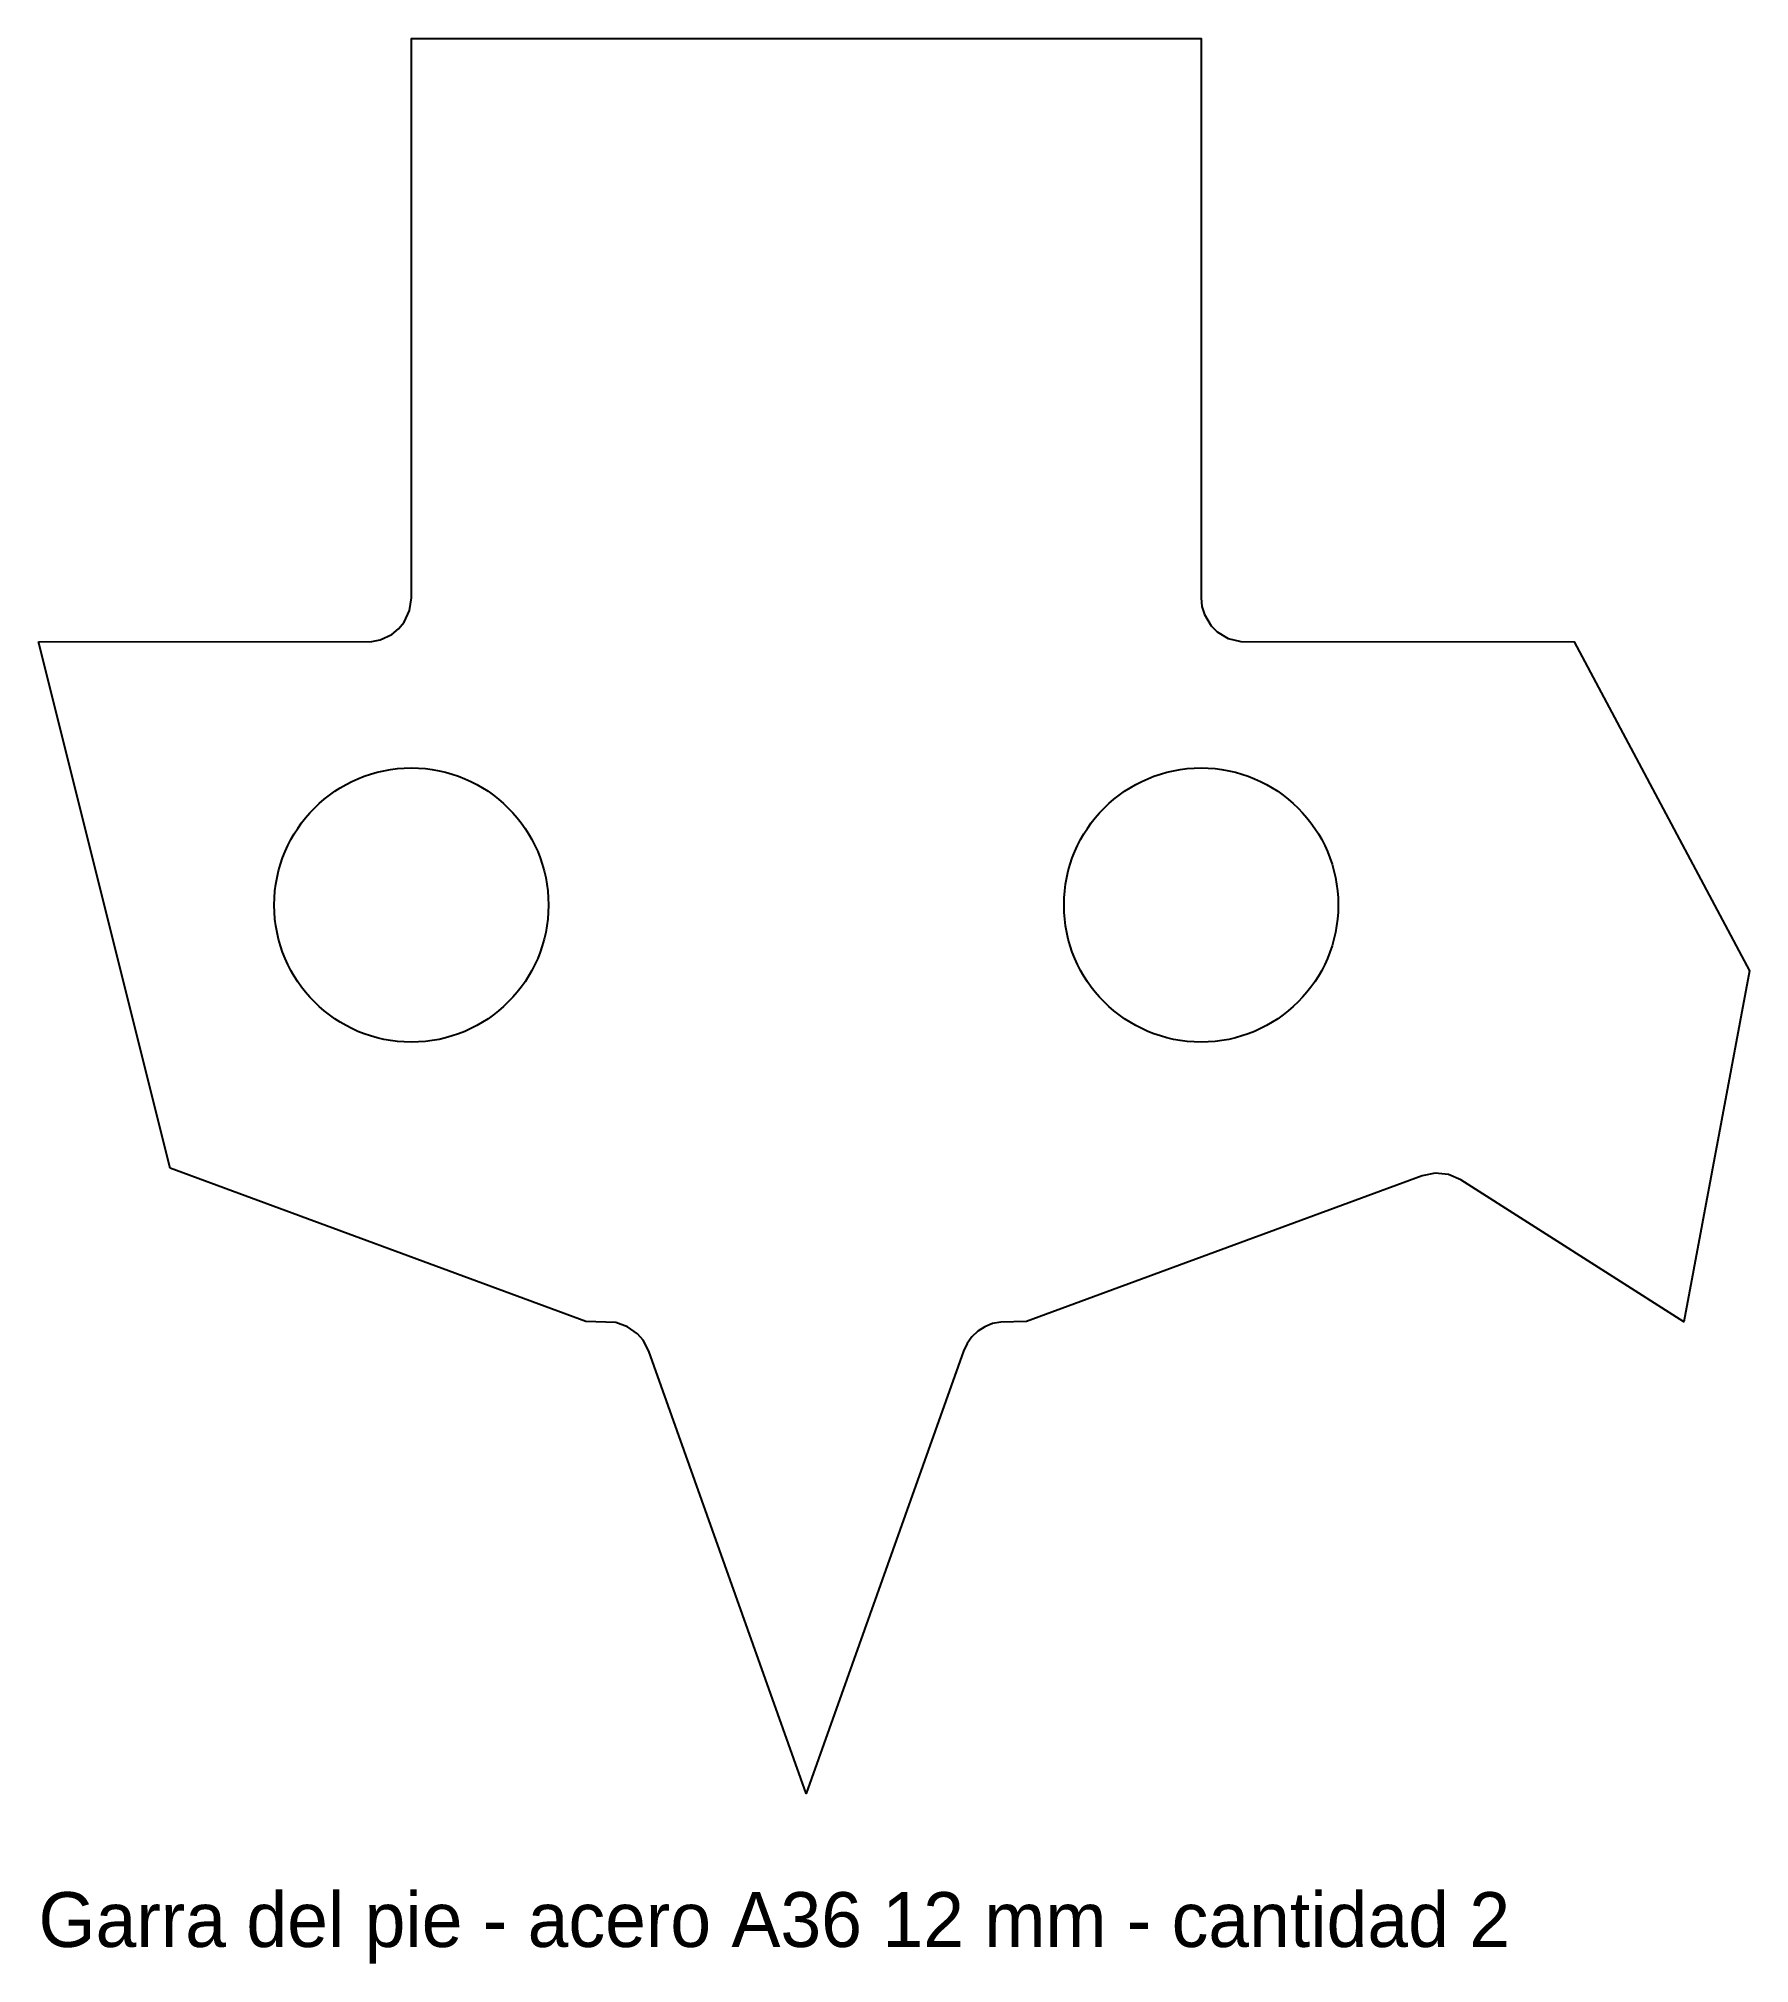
# Model space of a CAD drawing. Header units: millimetres. Extents: x -70 to 86, y -120 to 55.
import ezdxf

# ---------------------------------------------------------------- set-up
doc = ezdxf.new("R2010")
doc.units = ezdxf.units.MM
doc.layers.add('CORTE', color=1, linetype='Continuous')
doc.layers.add('NOTAS', color=3, linetype='Continuous')

msp = doc.modelspace()

# ---------------------------------------------------------------- linework, layer by layer
at = {"layer": 'CORTE'}
msp.add_lwpolyline([(-69.99, 0), (-39.61, 0.02), (-38.84, 0.17), (-37.78, 0.67), (-37.17, 1.17), (-36.67, 1.78), (-36.17, 2.84), (-36, 4), (-36, 55), (36, 55), (36, 4), (36.08, 3.22), (36.3, 2.47), (36.91, 1.46), (37.46, 0.91), (38.47, 0.3), (39.61, 0.02), (70, 0), (86, -30), (80, -61.99), (59.67, -49.06), (58.55, -48.57), (57.34, -48.44), (56.14, -48.68), (20.08, -61.97), (17.73, -62.02), (16.99, -62.16), (16.29, -62.44), (15.65, -62.84), (15.1, -63.36), (14.66, -63.98), (14.34, -64.66), (0, -104.99), (-14.34, -64.66), (-14.87, -63.66), (-15.37, -63.09), (-16.29, -62.44), (-17.36, -62.07), (-20.08, -61.97), (-58, -48), (-69.99, 0)], close=True, dxfattribs=at)
for centre in [(-36, -24), (36, -24)]:
    msp.add_circle(centre, 12.5, dxfattribs=at)

# ---------------------------------------------------------------- texts
at = {"layer": 'NOTAS'}
msp.add_text('Garra del pie - acero A36 12 mm - cantidad 2', height=5, dxfattribs=at).set_placement((-69.99, -118.99))

doc.saveas('drawing.dxf')
